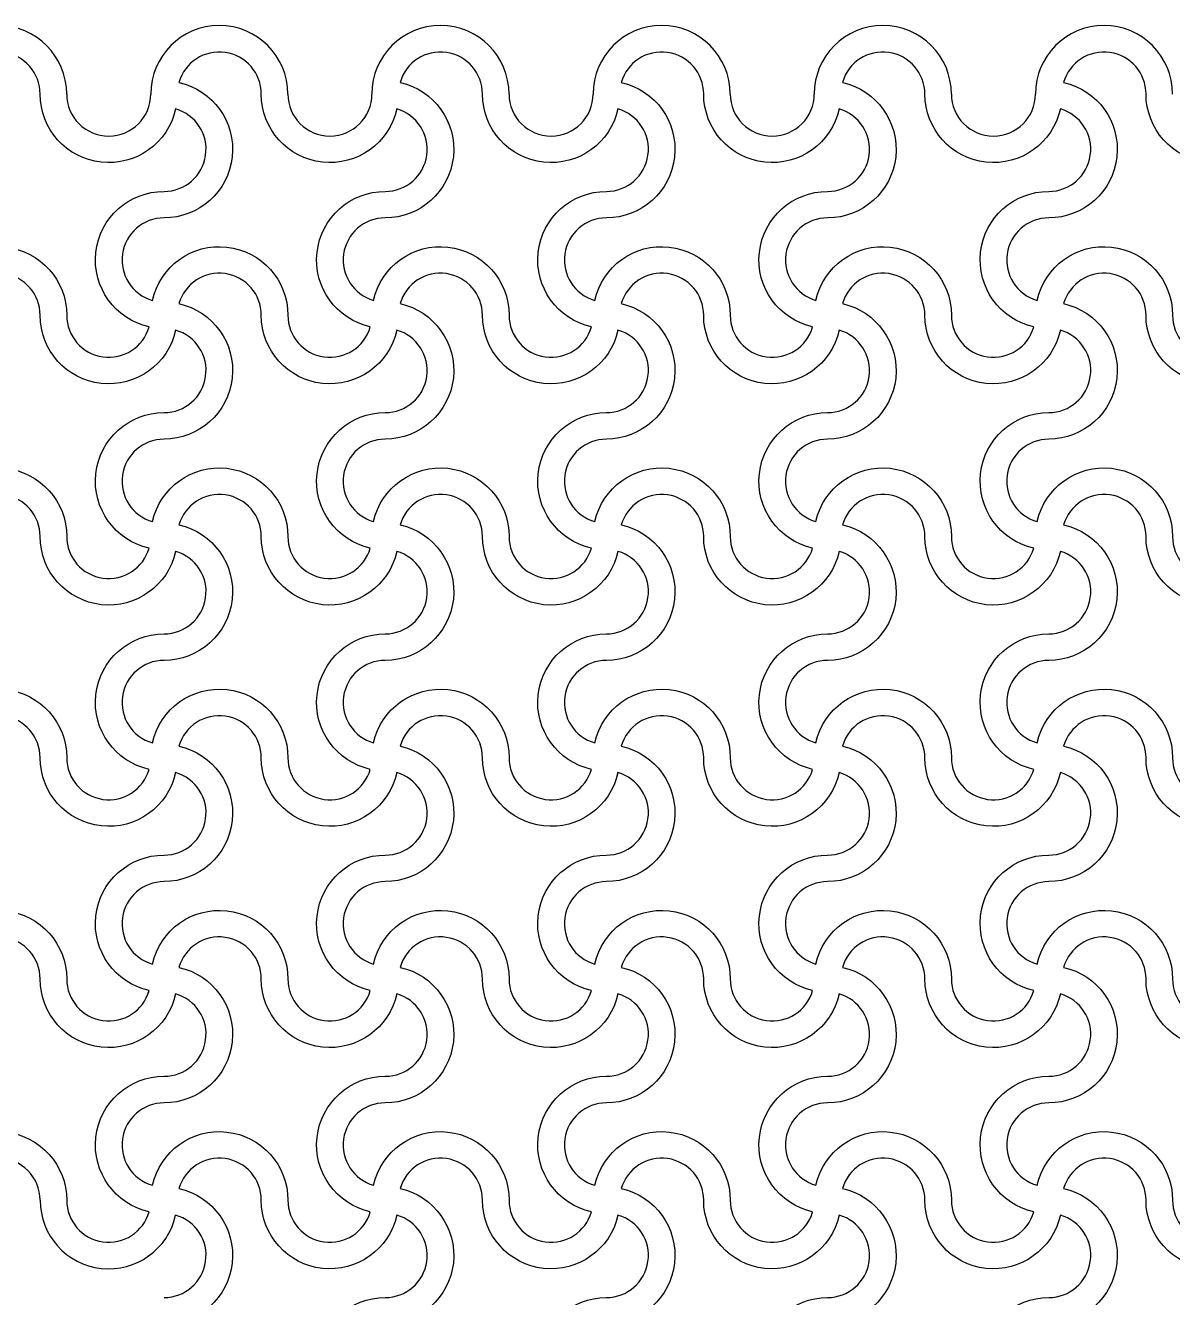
# Model space of a CAD drawing. Header units: millimetres. Extents: x 24 to 345, y 12 to 201.
# Drawn here: x 62.945 to 65.019, y 40.518 to 42.818 of the extents above; entities that cross this region are included whole.
import ezdxf

# ---------------------------------------------------------------- set-up
doc = ezdxf.new("R2010")
doc.units = ezdxf.units.MM
doc.header["$MEASUREMENT"] = 0
doc.layers.add('5th metal (rf+ground)', color=240, linetype='Continuous')

msp = doc.modelspace()

# ---------------------------------------------------------------- linework, layer by layer
at = {"layer": '5th metal (rf+ground)'}
for points in [[(63.21633, 42.66724, -0.8959788), (62.9713, 42.69421, 0.8687853), (62.82227, 42.71524, -0.8959788), (62.7953, 42.47021, 0.8687853), (62.77427, 42.32118, -0.8959788), (63.0193, 42.29421, 0.8687853), (63.16833, 42.27318, -0.8959788), (63.1953, 42.51821, 0.8687853)], [(63.21633, 42.66724, -0.8959788), (62.9713, 42.69421, 0.8687853), (62.82227, 42.71524, -0.8959788), (62.7953, 42.47021, 0.8687853), (62.77427, 42.32118, -0.8959788), (63.0193, 42.29421, 0.8687853), (63.16833, 42.27318, -0.8959788), (63.1953, 42.51821, 0.8687853)], [(63.21633, 42.66724, -0.8959788), (62.9713, 42.69421, 0.8687853), (62.82227, 42.71524, -0.8959788), (62.7953, 42.47021, 0.8687853), (62.77427, 42.32118, -0.8959788), (63.0193, 42.29421, 0.8687853), (63.16833, 42.27318, -0.8959788), (63.1953, 42.51821, 0.8687853)], [(63.21633, 42.66724, -0.8959788), (62.9713, 42.69421, 0.8687853), (62.82227, 42.71524, -0.8959788), (62.7953, 42.47021, 0.8687853), (62.77427, 42.32118, -0.8959788), (63.0193, 42.29421, 0.8687853), (63.16833, 42.27318, -0.8959788), (63.1953, 42.51821, 0.8687853)], [(63.61633, 42.66724, -0.8959788), (63.3713, 42.69421, 0.8687853), (63.22227, 42.71524, -0.8959788), (63.1953, 42.47021, 0.8687853), (63.17427, 42.32118, -0.8959788), (63.4193, 42.29421, 0.8687853), (63.56833, 42.27318, -0.8959788), (63.5953, 42.51821, 0.8687853)], [(63.61633, 42.66724, -0.8959788), (63.3713, 42.69421, 0.8687853), (63.22227, 42.71524, -0.8959788), (63.1953, 42.47021, 0.8687853), (63.17427, 42.32118, -0.8959788), (63.4193, 42.29421, 0.8687853), (63.56833, 42.27318, -0.8959788), (63.5953, 42.51821, 0.8687853)], [(63.61633, 42.66724, -0.8959788), (63.3713, 42.69421, 0.8687853), (63.22227, 42.71524, -0.8959788), (63.1953, 42.47021, 0.8687853), (63.17427, 42.32118, -0.8959788), (63.4193, 42.29421, 0.8687853), (63.56833, 42.27318, -0.8959788), (63.5953, 42.51821, 0.8687853)], [(63.61633, 42.66724, -0.8959788), (63.3713, 42.69421, 0.8687853), (63.22227, 42.71524, -0.8959788), (63.1953, 42.47021, 0.8687853), (63.17427, 42.32118, -0.8959788), (63.4193, 42.29421, 0.8687853), (63.56833, 42.27318, -0.8959788), (63.5953, 42.51821, 0.8687853)], [(64.01633, 42.66724, -0.8959788), (63.7713, 42.69421, 0.8687853), (63.62227, 42.71524, -0.8959788), (63.5953, 42.47021, 0.8687853), (63.57427, 42.32118, -0.8959788), (63.8193, 42.29421, 0.8687853), (63.96833, 42.27318, -0.8959788), (63.9953, 42.51821, 0.8687853)], [(64.01633, 42.66724, -0.8959788), (63.7713, 42.69421, 0.8687853), (63.62227, 42.71524, -0.8959788), (63.5953, 42.47021, 0.8687853), (63.57427, 42.32118, -0.8959788), (63.8193, 42.29421, 0.8687853), (63.96833, 42.27318, -0.8959788), (63.9953, 42.51821, 0.8687853)], [(64.01633, 42.66724, -0.8959788), (63.7713, 42.69421, 0.8687853), (63.62227, 42.71524, -0.8959788), (63.5953, 42.47021, 0.8687853), (63.57427, 42.32118, -0.8959788), (63.8193, 42.29421, 0.8687853), (63.96833, 42.27318, -0.8959788), (63.9953, 42.51821, 0.8687853)], [(64.01633, 42.66724, -0.8959788), (63.7713, 42.69421, 0.8687853), (63.62227, 42.71524, -0.8959788), (63.5953, 42.47021, 0.8687853), (63.57427, 42.32118, -0.8959788), (63.8193, 42.29421, 0.8687853), (63.96833, 42.27318, -0.8959788), (63.9953, 42.51821, 0.8687853)], [(64.41633, 42.66724, -0.8959788), (64.1713, 42.69421, 0.8687853), (64.02227, 42.71524, -0.8959788), (63.9953, 42.47021, 0.8687853), (63.97427, 42.32118, -0.8959788), (64.2193, 42.29421, 0.8687853), (64.36833, 42.27318, -0.8959788), (64.3953, 42.51821, 0.8687853)], [(64.41633, 42.66724, -0.8959788), (64.1713, 42.69421, 0.8687853), (64.02227, 42.71524, -0.8959788), (63.9953, 42.47021, 0.8687853), (63.97427, 42.32118, -0.8959788), (64.2193, 42.29421, 0.8687853), (64.36833, 42.27318, -0.8959788), (64.3953, 42.51821, 0.8687853)], [(64.41633, 42.66724, -0.8959788), (64.1713, 42.69421, 0.8687853), (64.02227, 42.71524, -0.8959788), (63.9953, 42.47021, 0.8687853), (63.97427, 42.32118, -0.8959788), (64.2193, 42.29421, 0.8687853), (64.36833, 42.27318, -0.8959788), (64.3953, 42.51821, 0.8687853)], [(64.41633, 42.66724, -0.8959788), (64.1713, 42.69421, 0.8687853), (64.02227, 42.71524, -0.8959788), (63.9953, 42.47021, 0.8687853), (63.97427, 42.32118, -0.8959788), (64.2193, 42.29421, 0.8687853), (64.36833, 42.27318, -0.8959788), (64.3953, 42.51821, 0.8687853)], [(64.81633, 42.66724, -0.8959788), (64.5713, 42.69421, 0.8687853), (64.42227, 42.71524, -0.8959788), (64.3953, 42.47021, 0.8687853), (64.37427, 42.32118, -0.8959788), (64.6193, 42.29421, 0.8687853), (64.76833, 42.27318, -0.8959788), (64.7953, 42.51821, 0.8687853)], [(64.81633, 42.66724, -0.8959788), (64.5713, 42.69421, 0.8687853), (64.42227, 42.71524, -0.8959788), (64.3953, 42.47021, 0.8687853), (64.37427, 42.32118, -0.8959788), (64.6193, 42.29421, 0.8687853), (64.76833, 42.27318, -0.8959788), (64.7953, 42.51821, 0.8687853)], [(64.81633, 42.66724, -0.8959788), (64.5713, 42.69421, 0.8687853), (64.42227, 42.71524, -0.8959788), (64.3953, 42.47021, 0.8687853), (64.37427, 42.32118, -0.8959788), (64.6193, 42.29421, 0.8687853), (64.76833, 42.27318, -0.8959788), (64.7953, 42.51821, 0.8687853)], [(64.81633, 42.66724, -0.8959788), (64.5713, 42.69421, 0.8687853), (64.42227, 42.71524, -0.8959788), (64.3953, 42.47021, 0.8687853), (64.37427, 42.32118, -0.8959788), (64.6193, 42.29421, 0.8687853), (64.76833, 42.27318, -0.8959788), (64.7953, 42.51821, 0.8687853)], [(65.21633, 42.66724, -0.8959788), (64.9713, 42.69421, 0.8687853), (64.82227, 42.71524, -0.8959788), (64.7953, 42.47021, 0.8687853), (64.77427, 42.32118, -0.8959788), (65.0193, 42.29421, 0.8687853), (65.16833, 42.27318, -0.8959788), (65.1953, 42.51821, 0.8687853)], [(65.21633, 42.66724, -0.8959788), (64.9713, 42.69421, 0.8687853), (64.82227, 42.71524, -0.8959788), (64.7953, 42.47021, 0.8687853), (64.77427, 42.32118, -0.8959788), (65.0193, 42.29421, 0.8687853), (65.16833, 42.27318, -0.8959788), (65.1953, 42.51821, 0.8687853)], [(65.21633, 42.66724, -0.8959788), (64.9713, 42.69421, 0.8687853), (64.82227, 42.71524, -0.8959788), (64.7953, 42.47021, 0.8687853), (64.77427, 42.32118, -0.8959788), (65.0193, 42.29421, 0.8687853), (65.16833, 42.27318, -0.8959788), (65.1953, 42.51821, 0.8687853)], [(65.21633, 42.66724, -0.8959788), (64.9713, 42.69421, 0.8687853), (64.82227, 42.71524, -0.8959788), (64.7953, 42.47021, 0.8687853), (64.77427, 42.32118, -0.8959788), (65.0193, 42.29421, 0.8687853), (65.16833, 42.27318, -0.8959788), (65.1953, 42.51821, 0.8687853)], [(63.21633, 42.26724, -0.8959788), (62.9713, 42.29421, 0.8687853), (62.82227, 42.31524, -0.8959788), (62.7953, 42.07021, 0.8687853), (62.77427, 41.92118, -0.8959788), (63.0193, 41.89421, 0.8687853), (63.16833, 41.87318, -0.8959788), (63.1953, 42.11821, 0.8687853)], [(63.21633, 42.26724, -0.8959788), (62.9713, 42.29421, 0.8687853), (62.82227, 42.31524, -0.8959788), (62.7953, 42.07021, 0.8687853), (62.77427, 41.92118, -0.8959788), (63.0193, 41.89421, 0.8687853), (63.16833, 41.87318, -0.8959788), (63.1953, 42.11821, 0.8687853)], [(63.21633, 42.26724, -0.8959788), (62.9713, 42.29421, 0.8687853), (62.82227, 42.31524, -0.8959788), (62.7953, 42.07021, 0.8687853), (62.77427, 41.92118, -0.8959788), (63.0193, 41.89421, 0.8687853), (63.16833, 41.87318, -0.8959788), (63.1953, 42.11821, 0.8687853)], [(63.21633, 42.26724, -0.8959788), (62.9713, 42.29421, 0.8687853), (62.82227, 42.31524, -0.8959788), (62.7953, 42.07021, 0.8687853), (62.77427, 41.92118, -0.8959788), (63.0193, 41.89421, 0.8687853), (63.16833, 41.87318, -0.8959788), (63.1953, 42.11821, 0.8687853)], [(63.61633, 42.26724, -0.8959788), (63.3713, 42.29421, 0.8687853), (63.22227, 42.31524, -0.8959788), (63.1953, 42.07021, 0.8687853), (63.17427, 41.92118, -0.8959788), (63.4193, 41.89421, 0.8687853), (63.56833, 41.87318, -0.8959788), (63.5953, 42.11821, 0.8687853)], [(63.61633, 42.26724, -0.8959788), (63.3713, 42.29421, 0.8687853), (63.22227, 42.31524, -0.8959788), (63.1953, 42.07021, 0.8687853), (63.17427, 41.92118, -0.8959788), (63.4193, 41.89421, 0.8687853), (63.56833, 41.87318, -0.8959788), (63.5953, 42.11821, 0.8687853)], [(63.61633, 42.26724, -0.8959788), (63.3713, 42.29421, 0.8687853), (63.22227, 42.31524, -0.8959788), (63.1953, 42.07021, 0.8687853), (63.17427, 41.92118, -0.8959788), (63.4193, 41.89421, 0.8687853), (63.56833, 41.87318, -0.8959788), (63.5953, 42.11821, 0.8687853)], [(63.61633, 42.26724, -0.8959788), (63.3713, 42.29421, 0.8687853), (63.22227, 42.31524, -0.8959788), (63.1953, 42.07021, 0.8687853), (63.17427, 41.92118, -0.8959788), (63.4193, 41.89421, 0.8687853), (63.56833, 41.87318, -0.8959788), (63.5953, 42.11821, 0.8687853)], [(64.01633, 42.26724, -0.8959788), (63.7713, 42.29421, 0.8687853), (63.62227, 42.31524, -0.8959788), (63.5953, 42.07021, 0.8687853), (63.57427, 41.92118, -0.8959788), (63.8193, 41.89421, 0.8687853), (63.96833, 41.87318, -0.8959788), (63.9953, 42.11821, 0.8687853)], [(64.01633, 42.26724, -0.8959788), (63.7713, 42.29421, 0.8687853), (63.62227, 42.31524, -0.8959788), (63.5953, 42.07021, 0.8687853), (63.57427, 41.92118, -0.8959788), (63.8193, 41.89421, 0.8687853), (63.96833, 41.87318, -0.8959788), (63.9953, 42.11821, 0.8687853)], [(64.01633, 42.26724, -0.8959788), (63.7713, 42.29421, 0.8687853), (63.62227, 42.31524, -0.8959788), (63.5953, 42.07021, 0.8687853), (63.57427, 41.92118, -0.8959788), (63.8193, 41.89421, 0.8687853), (63.96833, 41.87318, -0.8959788), (63.9953, 42.11821, 0.8687853)], [(64.01633, 42.26724, -0.8959788), (63.7713, 42.29421, 0.8687853), (63.62227, 42.31524, -0.8959788), (63.5953, 42.07021, 0.8687853), (63.57427, 41.92118, -0.8959788), (63.8193, 41.89421, 0.8687853), (63.96833, 41.87318, -0.8959788), (63.9953, 42.11821, 0.8687853)], [(64.41633, 42.26724, -0.8959788), (64.1713, 42.29421, 0.8687853), (64.02227, 42.31524, -0.8959788), (63.9953, 42.07021, 0.8687853), (63.97427, 41.92118, -0.8959788), (64.2193, 41.89421, 0.8687853), (64.36833, 41.87318, -0.8959788), (64.3953, 42.11821, 0.8687853)], [(64.41633, 42.26724, -0.8959788), (64.1713, 42.29421, 0.8687853), (64.02227, 42.31524, -0.8959788), (63.9953, 42.07021, 0.8687853), (63.97427, 41.92118, -0.8959788), (64.2193, 41.89421, 0.8687853), (64.36833, 41.87318, -0.8959788), (64.3953, 42.11821, 0.8687853)], [(64.41633, 42.26724, -0.8959788), (64.1713, 42.29421, 0.8687853), (64.02227, 42.31524, -0.8959788), (63.9953, 42.07021, 0.8687853), (63.97427, 41.92118, -0.8959788), (64.2193, 41.89421, 0.8687853), (64.36833, 41.87318, -0.8959788), (64.3953, 42.11821, 0.8687853)], [(64.41633, 42.26724, -0.8959788), (64.1713, 42.29421, 0.8687853), (64.02227, 42.31524, -0.8959788), (63.9953, 42.07021, 0.8687853), (63.97427, 41.92118, -0.8959788), (64.2193, 41.89421, 0.8687853), (64.36833, 41.87318, -0.8959788), (64.3953, 42.11821, 0.8687853)], [(64.81633, 42.26724, -0.8959788), (64.5713, 42.29421, 0.8687853), (64.42227, 42.31524, -0.8959788), (64.3953, 42.07021, 0.8687853), (64.37427, 41.92118, -0.8959788), (64.6193, 41.89421, 0.8687853), (64.76833, 41.87318, -0.8959788), (64.7953, 42.11821, 0.8687853)], [(64.81633, 42.26724, -0.8959788), (64.5713, 42.29421, 0.8687853), (64.42227, 42.31524, -0.8959788), (64.3953, 42.07021, 0.8687853), (64.37427, 41.92118, -0.8959788), (64.6193, 41.89421, 0.8687853), (64.76833, 41.87318, -0.8959788), (64.7953, 42.11821, 0.8687853)], [(64.81633, 42.26724, -0.8959788), (64.5713, 42.29421, 0.8687853), (64.42227, 42.31524, -0.8959788), (64.3953, 42.07021, 0.8687853), (64.37427, 41.92118, -0.8959788), (64.6193, 41.89421, 0.8687853), (64.76833, 41.87318, -0.8959788), (64.7953, 42.11821, 0.8687853)], [(64.81633, 42.26724, -0.8959788), (64.5713, 42.29421, 0.8687853), (64.42227, 42.31524, -0.8959788), (64.3953, 42.07021, 0.8687853), (64.37427, 41.92118, -0.8959788), (64.6193, 41.89421, 0.8687853), (64.76833, 41.87318, -0.8959788), (64.7953, 42.11821, 0.8687853)], [(65.21633, 42.26724, -0.8959788), (64.9713, 42.29421, 0.8687853), (64.82227, 42.31524, -0.8959788), (64.7953, 42.07021, 0.8687853), (64.77427, 41.92118, -0.8959788), (65.0193, 41.89421, 0.8687853), (65.16833, 41.87318, -0.8959788), (65.1953, 42.11821, 0.8687853)], [(65.21633, 42.26724, -0.8959788), (64.9713, 42.29421, 0.8687853), (64.82227, 42.31524, -0.8959788), (64.7953, 42.07021, 0.8687853), (64.77427, 41.92118, -0.8959788), (65.0193, 41.89421, 0.8687853), (65.16833, 41.87318, -0.8959788), (65.1953, 42.11821, 0.8687853)], [(65.21633, 42.26724, -0.8959788), (64.9713, 42.29421, 0.8687853), (64.82227, 42.31524, -0.8959788), (64.7953, 42.07021, 0.8687853), (64.77427, 41.92118, -0.8959788), (65.0193, 41.89421, 0.8687853), (65.16833, 41.87318, -0.8959788), (65.1953, 42.11821, 0.8687853)], [(65.21633, 42.26724, -0.8959788), (64.9713, 42.29421, 0.8687853), (64.82227, 42.31524, -0.8959788), (64.7953, 42.07021, 0.8687853), (64.77427, 41.92118, -0.8959788), (65.0193, 41.89421, 0.8687853), (65.16833, 41.87318, -0.8959788), (65.1953, 42.11821, 0.8687853)], [(63.21633, 41.86724, -0.8959788), (62.9713, 41.89421, 0.8687853), (62.82227, 41.91524, -0.8959788), (62.7953, 41.67021, 0.8687853), (62.77427, 41.52118, -0.8959788), (63.0193, 41.49421, 0.8687853), (63.16833, 41.47318, -0.8959788), (63.1953, 41.71821, 0.8687853)], [(63.21633, 41.86724, -0.8959788), (62.9713, 41.89421, 0.8687853), (62.82227, 41.91524, -0.8959788), (62.7953, 41.67021, 0.8687853), (62.77427, 41.52118, -0.8959788), (63.0193, 41.49421, 0.8687853), (63.16833, 41.47318, -0.8959788), (63.1953, 41.71821, 0.8687853)], [(63.21633, 41.86724, -0.8959788), (62.9713, 41.89421, 0.8687853), (62.82227, 41.91524, -0.8959788), (62.7953, 41.67021, 0.8687853), (62.77427, 41.52118, -0.8959788), (63.0193, 41.49421, 0.8687853), (63.16833, 41.47318, -0.8959788), (63.1953, 41.71821, 0.8687853)], [(63.21633, 41.86724, -0.8959788), (62.9713, 41.89421, 0.8687853), (62.82227, 41.91524, -0.8959788), (62.7953, 41.67021, 0.8687853), (62.77427, 41.52118, -0.8959788), (63.0193, 41.49421, 0.8687853), (63.16833, 41.47318, -0.8959788), (63.1953, 41.71821, 0.8687853)], [(63.61633, 41.86724, -0.8959788), (63.3713, 41.89421, 0.8687853), (63.22227, 41.91524, -0.8959788), (63.1953, 41.67021, 0.8687853), (63.17427, 41.52118, -0.8959788), (63.4193, 41.49421, 0.8687853), (63.56833, 41.47318, -0.8959788), (63.5953, 41.71821, 0.8687853)], [(63.61633, 41.86724, -0.8959788), (63.3713, 41.89421, 0.8687853), (63.22227, 41.91524, -0.8959788), (63.1953, 41.67021, 0.8687853), (63.17427, 41.52118, -0.8959788), (63.4193, 41.49421, 0.8687853), (63.56833, 41.47318, -0.8959788), (63.5953, 41.71821, 0.8687853)], [(63.61633, 41.86724, -0.8959788), (63.3713, 41.89421, 0.8687853), (63.22227, 41.91524, -0.8959788), (63.1953, 41.67021, 0.8687853), (63.17427, 41.52118, -0.8959788), (63.4193, 41.49421, 0.8687853), (63.56833, 41.47318, -0.8959788), (63.5953, 41.71821, 0.8687853)], [(63.61633, 41.86724, -0.8959788), (63.3713, 41.89421, 0.8687853), (63.22227, 41.91524, -0.8959788), (63.1953, 41.67021, 0.8687853), (63.17427, 41.52118, -0.8959788), (63.4193, 41.49421, 0.8687853), (63.56833, 41.47318, -0.8959788), (63.5953, 41.71821, 0.8687853)], [(64.01633, 41.86724, -0.8959788), (63.7713, 41.89421, 0.8687853), (63.62227, 41.91524, -0.8959788), (63.5953, 41.67021, 0.8687853), (63.57427, 41.52118, -0.8959788), (63.8193, 41.49421, 0.8687853), (63.96833, 41.47318, -0.8959788), (63.9953, 41.71821, 0.8687853)], [(64.01633, 41.86724, -0.8959788), (63.7713, 41.89421, 0.8687853), (63.62227, 41.91524, -0.8959788), (63.5953, 41.67021, 0.8687853), (63.57427, 41.52118, -0.8959788), (63.8193, 41.49421, 0.8687853), (63.96833, 41.47318, -0.8959788), (63.9953, 41.71821, 0.8687853)], [(64.01633, 41.86724, -0.8959788), (63.7713, 41.89421, 0.8687853), (63.62227, 41.91524, -0.8959788), (63.5953, 41.67021, 0.8687853), (63.57427, 41.52118, -0.8959788), (63.8193, 41.49421, 0.8687853), (63.96833, 41.47318, -0.8959788), (63.9953, 41.71821, 0.8687853)], [(64.01633, 41.86724, -0.8959788), (63.7713, 41.89421, 0.8687853), (63.62227, 41.91524, -0.8959788), (63.5953, 41.67021, 0.8687853), (63.57427, 41.52118, -0.8959788), (63.8193, 41.49421, 0.8687853), (63.96833, 41.47318, -0.8959788), (63.9953, 41.71821, 0.8687853)], [(64.41633, 41.86724, -0.8959788), (64.1713, 41.89421, 0.8687853), (64.02227, 41.91524, -0.8959788), (63.9953, 41.67021, 0.8687853), (63.97427, 41.52118, -0.8959788), (64.2193, 41.49421, 0.8687853), (64.36833, 41.47318, -0.8959788), (64.3953, 41.71821, 0.8687853)], [(64.41633, 41.86724, -0.8959788), (64.1713, 41.89421, 0.8687853), (64.02227, 41.91524, -0.8959788), (63.9953, 41.67021, 0.8687853), (63.97427, 41.52118, -0.8959788), (64.2193, 41.49421, 0.8687853), (64.36833, 41.47318, -0.8959788), (64.3953, 41.71821, 0.8687853)], [(64.41633, 41.86724, -0.8959788), (64.1713, 41.89421, 0.8687853), (64.02227, 41.91524, -0.8959788), (63.9953, 41.67021, 0.8687853), (63.97427, 41.52118, -0.8959788), (64.2193, 41.49421, 0.8687853), (64.36833, 41.47318, -0.8959788), (64.3953, 41.71821, 0.8687853)], [(64.41633, 41.86724, -0.8959788), (64.1713, 41.89421, 0.8687853), (64.02227, 41.91524, -0.8959788), (63.9953, 41.67021, 0.8687853), (63.97427, 41.52118, -0.8959788), (64.2193, 41.49421, 0.8687853), (64.36833, 41.47318, -0.8959788), (64.3953, 41.71821, 0.8687853)], [(64.81633, 41.86724, -0.8959788), (64.5713, 41.89421, 0.8687853), (64.42227, 41.91524, -0.8959788), (64.3953, 41.67021, 0.8687853), (64.37427, 41.52118, -0.8959788), (64.6193, 41.49421, 0.8687853), (64.76833, 41.47318, -0.8959788), (64.7953, 41.71821, 0.8687853)], [(64.81633, 41.86724, -0.8959788), (64.5713, 41.89421, 0.8687853), (64.42227, 41.91524, -0.8959788), (64.3953, 41.67021, 0.8687853), (64.37427, 41.52118, -0.8959788), (64.6193, 41.49421, 0.8687853), (64.76833, 41.47318, -0.8959788), (64.7953, 41.71821, 0.8687853)], [(64.81633, 41.86724, -0.8959788), (64.5713, 41.89421, 0.8687853), (64.42227, 41.91524, -0.8959788), (64.3953, 41.67021, 0.8687853), (64.37427, 41.52118, -0.8959788), (64.6193, 41.49421, 0.8687853), (64.76833, 41.47318, -0.8959788), (64.7953, 41.71821, 0.8687853)], [(64.81633, 41.86724, -0.8959788), (64.5713, 41.89421, 0.8687853), (64.42227, 41.91524, -0.8959788), (64.3953, 41.67021, 0.8687853), (64.37427, 41.52118, -0.8959788), (64.6193, 41.49421, 0.8687853), (64.76833, 41.47318, -0.8959788), (64.7953, 41.71821, 0.8687853)], [(65.21633, 41.86724, -0.8959788), (64.9713, 41.89421, 0.8687853), (64.82227, 41.91524, -0.8959788), (64.7953, 41.67021, 0.8687853), (64.77427, 41.52118, -0.8959788), (65.0193, 41.49421, 0.8687853), (65.16833, 41.47318, -0.8959788), (65.1953, 41.71821, 0.8687853)], [(65.21633, 41.86724, -0.8959788), (64.9713, 41.89421, 0.8687853), (64.82227, 41.91524, -0.8959788), (64.7953, 41.67021, 0.8687853), (64.77427, 41.52118, -0.8959788), (65.0193, 41.49421, 0.8687853), (65.16833, 41.47318, -0.8959788), (65.1953, 41.71821, 0.8687853)], [(65.21633, 41.86724, -0.8959788), (64.9713, 41.89421, 0.8687853), (64.82227, 41.91524, -0.8959788), (64.7953, 41.67021, 0.8687853), (64.77427, 41.52118, -0.8959788), (65.0193, 41.49421, 0.8687853), (65.16833, 41.47318, -0.8959788), (65.1953, 41.71821, 0.8687853)], [(65.21633, 41.86724, -0.8959788), (64.9713, 41.89421, 0.8687853), (64.82227, 41.91524, -0.8959788), (64.7953, 41.67021, 0.8687853), (64.77427, 41.52118, -0.8959788), (65.0193, 41.49421, 0.8687853), (65.16833, 41.47318, -0.8959788), (65.1953, 41.71821, 0.8687853)], [(63.21633, 41.46724, -0.8959788), (62.9713, 41.49421, 0.8687853), (62.82227, 41.51524, -0.8959788), (62.7953, 41.27021, 0.8687853), (62.77427, 41.12118, -0.8959788), (63.0193, 41.09421, 0.8687853), (63.16833, 41.07318, -0.8959788), (63.1953, 41.31821, 0.8687853)], [(63.21633, 41.46724, -0.8959788), (62.9713, 41.49421, 0.8687853), (62.82227, 41.51524, -0.8959788), (62.7953, 41.27021, 0.8687853), (62.77427, 41.12118, -0.8959788), (63.0193, 41.09421, 0.8687853), (63.16833, 41.07318, -0.8959788), (63.1953, 41.31821, 0.8687853)], [(63.21633, 41.46724, -0.8959788), (62.9713, 41.49421, 0.8687853), (62.82227, 41.51524, -0.8959788), (62.7953, 41.27021, 0.8687853), (62.77427, 41.12118, -0.8959788), (63.0193, 41.09421, 0.8687853), (63.16833, 41.07318, -0.8959788), (63.1953, 41.31821, 0.8687853)], [(63.21633, 41.46724, -0.8959788), (62.9713, 41.49421, 0.8687853), (62.82227, 41.51524, -0.8959788), (62.7953, 41.27021, 0.8687853), (62.77427, 41.12118, -0.8959788), (63.0193, 41.09421, 0.8687853), (63.16833, 41.07318, -0.8959788), (63.1953, 41.31821, 0.8687853)], [(63.61633, 41.46724, -0.8959788), (63.3713, 41.49421, 0.8687853), (63.22227, 41.51524, -0.8959788), (63.1953, 41.27021, 0.8687853), (63.17427, 41.12118, -0.8959788), (63.4193, 41.09421, 0.8687853), (63.56833, 41.07318, -0.8959788), (63.5953, 41.31821, 0.8687853)], [(63.61633, 41.46724, -0.8959788), (63.3713, 41.49421, 0.8687853), (63.22227, 41.51524, -0.8959788), (63.1953, 41.27021, 0.8687853), (63.17427, 41.12118, -0.8959788), (63.4193, 41.09421, 0.8687853), (63.56833, 41.07318, -0.8959788), (63.5953, 41.31821, 0.8687853)], [(63.61633, 41.46724, -0.8959788), (63.3713, 41.49421, 0.8687853), (63.22227, 41.51524, -0.8959788), (63.1953, 41.27021, 0.8687853), (63.17427, 41.12118, -0.8959788), (63.4193, 41.09421, 0.8687853), (63.56833, 41.07318, -0.8959788), (63.5953, 41.31821, 0.8687853)], [(63.61633, 41.46724, -0.8959788), (63.3713, 41.49421, 0.8687853), (63.22227, 41.51524, -0.8959788), (63.1953, 41.27021, 0.8687853), (63.17427, 41.12118, -0.8959788), (63.4193, 41.09421, 0.8687853), (63.56833, 41.07318, -0.8959788), (63.5953, 41.31821, 0.8687853)], [(64.01633, 41.46724, -0.8959788), (63.7713, 41.49421, 0.8687853), (63.62227, 41.51524, -0.8959788), (63.5953, 41.27021, 0.8687853), (63.57427, 41.12118, -0.8959788), (63.8193, 41.09421, 0.8687853), (63.96833, 41.07318, -0.8959788), (63.9953, 41.31821, 0.8687853)], [(64.01633, 41.46724, -0.8959788), (63.7713, 41.49421, 0.8687853), (63.62227, 41.51524, -0.8959788), (63.5953, 41.27021, 0.8687853), (63.57427, 41.12118, -0.8959788), (63.8193, 41.09421, 0.8687853), (63.96833, 41.07318, -0.8959788), (63.9953, 41.31821, 0.8687853)], [(64.01633, 41.46724, -0.8959788), (63.7713, 41.49421, 0.8687853), (63.62227, 41.51524, -0.8959788), (63.5953, 41.27021, 0.8687853), (63.57427, 41.12118, -0.8959788), (63.8193, 41.09421, 0.8687853), (63.96833, 41.07318, -0.8959788), (63.9953, 41.31821, 0.8687853)], [(64.01633, 41.46724, -0.8959788), (63.7713, 41.49421, 0.8687853), (63.62227, 41.51524, -0.8959788), (63.5953, 41.27021, 0.8687853), (63.57427, 41.12118, -0.8959788), (63.8193, 41.09421, 0.8687853), (63.96833, 41.07318, -0.8959788), (63.9953, 41.31821, 0.8687853)], [(64.41633, 41.46724, -0.8959788), (64.1713, 41.49421, 0.8687853), (64.02227, 41.51524, -0.8959788), (63.9953, 41.27021, 0.8687853), (63.97427, 41.12118, -0.8959788), (64.2193, 41.09421, 0.8687853), (64.36833, 41.07318, -0.8959788), (64.3953, 41.31821, 0.8687853)], [(64.41633, 41.46724, -0.8959788), (64.1713, 41.49421, 0.8687853), (64.02227, 41.51524, -0.8959788), (63.9953, 41.27021, 0.8687853), (63.97427, 41.12118, -0.8959788), (64.2193, 41.09421, 0.8687853), (64.36833, 41.07318, -0.8959788), (64.3953, 41.31821, 0.8687853)], [(64.41633, 41.46724, -0.8959788), (64.1713, 41.49421, 0.8687853), (64.02227, 41.51524, -0.8959788), (63.9953, 41.27021, 0.8687853), (63.97427, 41.12118, -0.8959788), (64.2193, 41.09421, 0.8687853), (64.36833, 41.07318, -0.8959788), (64.3953, 41.31821, 0.8687853)], [(64.41633, 41.46724, -0.8959788), (64.1713, 41.49421, 0.8687853), (64.02227, 41.51524, -0.8959788), (63.9953, 41.27021, 0.8687853), (63.97427, 41.12118, -0.8959788), (64.2193, 41.09421, 0.8687853), (64.36833, 41.07318, -0.8959788), (64.3953, 41.31821, 0.8687853)], [(64.81633, 41.46724, -0.8959788), (64.5713, 41.49421, 0.8687853), (64.42227, 41.51524, -0.8959788), (64.3953, 41.27021, 0.8687853), (64.37427, 41.12118, -0.8959788), (64.6193, 41.09421, 0.8687853), (64.76833, 41.07318, -0.8959788), (64.7953, 41.31821, 0.8687853)], [(64.81633, 41.46724, -0.8959788), (64.5713, 41.49421, 0.8687853), (64.42227, 41.51524, -0.8959788), (64.3953, 41.27021, 0.8687853), (64.37427, 41.12118, -0.8959788), (64.6193, 41.09421, 0.8687853), (64.76833, 41.07318, -0.8959788), (64.7953, 41.31821, 0.8687853)], [(64.81633, 41.46724, -0.8959788), (64.5713, 41.49421, 0.8687853), (64.42227, 41.51524, -0.8959788), (64.3953, 41.27021, 0.8687853), (64.37427, 41.12118, -0.8959788), (64.6193, 41.09421, 0.8687853), (64.76833, 41.07318, -0.8959788), (64.7953, 41.31821, 0.8687853)], [(64.81633, 41.46724, -0.8959788), (64.5713, 41.49421, 0.8687853), (64.42227, 41.51524, -0.8959788), (64.3953, 41.27021, 0.8687853), (64.37427, 41.12118, -0.8959788), (64.6193, 41.09421, 0.8687853), (64.76833, 41.07318, -0.8959788), (64.7953, 41.31821, 0.8687853)], [(65.21633, 41.46724, -0.8959788), (64.9713, 41.49421, 0.8687853), (64.82227, 41.51524, -0.8959788), (64.7953, 41.27021, 0.8687853), (64.77427, 41.12118, -0.8959788), (65.0193, 41.09421, 0.8687853), (65.16833, 41.07318, -0.8959788), (65.1953, 41.31821, 0.8687853)], [(65.21633, 41.46724, -0.8959788), (64.9713, 41.49421, 0.8687853), (64.82227, 41.51524, -0.8959788), (64.7953, 41.27021, 0.8687853), (64.77427, 41.12118, -0.8959788), (65.0193, 41.09421, 0.8687853), (65.16833, 41.07318, -0.8959788), (65.1953, 41.31821, 0.8687853)], [(65.21633, 41.46724, -0.8959788), (64.9713, 41.49421, 0.8687853), (64.82227, 41.51524, -0.8959788), (64.7953, 41.27021, 0.8687853), (64.77427, 41.12118, -0.8959788), (65.0193, 41.09421, 0.8687853), (65.16833, 41.07318, -0.8959788), (65.1953, 41.31821, 0.8687853)], [(65.21633, 41.46724, -0.8959788), (64.9713, 41.49421, 0.8687853), (64.82227, 41.51524, -0.8959788), (64.7953, 41.27021, 0.8687853), (64.77427, 41.12118, -0.8959788), (65.0193, 41.09421, 0.8687853), (65.16833, 41.07318, -0.8959788), (65.1953, 41.31821, 0.8687853)], [(63.21633, 41.06724, -0.8959788), (62.9713, 41.09421, 0.8687853), (62.82227, 41.11524, -0.8959788), (62.7953, 40.87021, 0.8687853), (62.77427, 40.72118, -0.8959788), (63.0193, 40.69421, 0.8687853), (63.16833, 40.67318, -0.8959788), (63.1953, 40.91821, 0.8687853)], [(63.21633, 41.06724, -0.8959788), (62.9713, 41.09421, 0.8687853), (62.82227, 41.11524, -0.8959788), (62.7953, 40.87021, 0.8687853), (62.77427, 40.72118, -0.8959788), (63.0193, 40.69421, 0.8687853), (63.16833, 40.67318, -0.8959788), (63.1953, 40.91821, 0.8687853)], [(63.21633, 41.06724, -0.8959788), (62.9713, 41.09421, 0.8687853), (62.82227, 41.11524, -0.8959788), (62.7953, 40.87021, 0.8687853), (62.77427, 40.72118, -0.8959788), (63.0193, 40.69421, 0.8687853), (63.16833, 40.67318, -0.8959788), (63.1953, 40.91821, 0.8687853)], [(63.21633, 41.06724, -0.8959788), (62.9713, 41.09421, 0.8687853), (62.82227, 41.11524, -0.8959788), (62.7953, 40.87021, 0.8687853), (62.77427, 40.72118, -0.8959788), (63.0193, 40.69421, 0.8687853), (63.16833, 40.67318, -0.8959788), (63.1953, 40.91821, 0.8687853)], [(63.61633, 41.06724, -0.8959788), (63.3713, 41.09421, 0.8687853), (63.22227, 41.11524, -0.8959788), (63.1953, 40.87021, 0.8687853), (63.17427, 40.72118, -0.8959788), (63.4193, 40.69421, 0.8687853), (63.56833, 40.67318, -0.8959788), (63.5953, 40.91821, 0.8687853)], [(63.61633, 41.06724, -0.8959788), (63.3713, 41.09421, 0.8687853), (63.22227, 41.11524, -0.8959788), (63.1953, 40.87021, 0.8687853), (63.17427, 40.72118, -0.8959788), (63.4193, 40.69421, 0.8687853), (63.56833, 40.67318, -0.8959788), (63.5953, 40.91821, 0.8687853)], [(63.61633, 41.06724, -0.8959788), (63.3713, 41.09421, 0.8687853), (63.22227, 41.11524, -0.8959788), (63.1953, 40.87021, 0.8687853), (63.17427, 40.72118, -0.8959788), (63.4193, 40.69421, 0.8687853), (63.56833, 40.67318, -0.8959788), (63.5953, 40.91821, 0.8687853)], [(63.61633, 41.06724, -0.8959788), (63.3713, 41.09421, 0.8687853), (63.22227, 41.11524, -0.8959788), (63.1953, 40.87021, 0.8687853), (63.17427, 40.72118, -0.8959788), (63.4193, 40.69421, 0.8687853), (63.56833, 40.67318, -0.8959788), (63.5953, 40.91821, 0.8687853)], [(64.01633, 41.06724, -0.8959788), (63.7713, 41.09421, 0.8687853), (63.62227, 41.11524, -0.8959788), (63.5953, 40.87021, 0.8687853), (63.57427, 40.72118, -0.8959788), (63.8193, 40.69421, 0.8687853), (63.96833, 40.67318, -0.8959788), (63.9953, 40.91821, 0.8687853)], [(64.01633, 41.06724, -0.8959788), (63.7713, 41.09421, 0.8687853), (63.62227, 41.11524, -0.8959788), (63.5953, 40.87021, 0.8687853), (63.57427, 40.72118, -0.8959788), (63.8193, 40.69421, 0.8687853), (63.96833, 40.67318, -0.8959788), (63.9953, 40.91821, 0.8687853)], [(64.01633, 41.06724, -0.8959788), (63.7713, 41.09421, 0.8687853), (63.62227, 41.11524, -0.8959788), (63.5953, 40.87021, 0.8687853), (63.57427, 40.72118, -0.8959788), (63.8193, 40.69421, 0.8687853), (63.96833, 40.67318, -0.8959788), (63.9953, 40.91821, 0.8687853)], [(64.01633, 41.06724, -0.8959788), (63.7713, 41.09421, 0.8687853), (63.62227, 41.11524, -0.8959788), (63.5953, 40.87021, 0.8687853), (63.57427, 40.72118, -0.8959788), (63.8193, 40.69421, 0.8687853), (63.96833, 40.67318, -0.8959788), (63.9953, 40.91821, 0.8687853)], [(64.41633, 41.06724, -0.8959788), (64.1713, 41.09421, 0.8687853), (64.02227, 41.11524, -0.8959788), (63.9953, 40.87021, 0.8687853), (63.97427, 40.72118, -0.8959788), (64.2193, 40.69421, 0.8687853), (64.36833, 40.67318, -0.8959788), (64.3953, 40.91821, 0.8687853)], [(64.41633, 41.06724, -0.8959788), (64.1713, 41.09421, 0.8687853), (64.02227, 41.11524, -0.8959788), (63.9953, 40.87021, 0.8687853), (63.97427, 40.72118, -0.8959788), (64.2193, 40.69421, 0.8687853), (64.36833, 40.67318, -0.8959788), (64.3953, 40.91821, 0.8687853)], [(64.41633, 41.06724, -0.8959788), (64.1713, 41.09421, 0.8687853), (64.02227, 41.11524, -0.8959788), (63.9953, 40.87021, 0.8687853), (63.97427, 40.72118, -0.8959788), (64.2193, 40.69421, 0.8687853), (64.36833, 40.67318, -0.8959788), (64.3953, 40.91821, 0.8687853)], [(64.41633, 41.06724, -0.8959788), (64.1713, 41.09421, 0.8687853), (64.02227, 41.11524, -0.8959788), (63.9953, 40.87021, 0.8687853), (63.97427, 40.72118, -0.8959788), (64.2193, 40.69421, 0.8687853), (64.36833, 40.67318, -0.8959788), (64.3953, 40.91821, 0.8687853)], [(64.81633, 41.06724, -0.8959788), (64.5713, 41.09421, 0.8687853), (64.42227, 41.11524, -0.8959788), (64.3953, 40.87021, 0.8687853), (64.37427, 40.72118, -0.8959788), (64.6193, 40.69421, 0.8687853), (64.76833, 40.67318, -0.8959788), (64.7953, 40.91821, 0.8687853)], [(64.81633, 41.06724, -0.8959788), (64.5713, 41.09421, 0.8687853), (64.42227, 41.11524, -0.8959788), (64.3953, 40.87021, 0.8687853), (64.37427, 40.72118, -0.8959788), (64.6193, 40.69421, 0.8687853), (64.76833, 40.67318, -0.8959788), (64.7953, 40.91821, 0.8687853)], [(64.81633, 41.06724, -0.8959788), (64.5713, 41.09421, 0.8687853), (64.42227, 41.11524, -0.8959788), (64.3953, 40.87021, 0.8687853), (64.37427, 40.72118, -0.8959788), (64.6193, 40.69421, 0.8687853), (64.76833, 40.67318, -0.8959788), (64.7953, 40.91821, 0.8687853)], [(64.81633, 41.06724, -0.8959788), (64.5713, 41.09421, 0.8687853), (64.42227, 41.11524, -0.8959788), (64.3953, 40.87021, 0.8687853), (64.37427, 40.72118, -0.8959788), (64.6193, 40.69421, 0.8687853), (64.76833, 40.67318, -0.8959788), (64.7953, 40.91821, 0.8687853)], [(65.21633, 41.06724, -0.8959788), (64.9713, 41.09421, 0.8687853), (64.82227, 41.11524, -0.8959788), (64.7953, 40.87021, 0.8687853), (64.77427, 40.72118, -0.8959788), (65.0193, 40.69421, 0.8687853), (65.16833, 40.67318, -0.8959788), (65.1953, 40.91821, 0.8687853)], [(65.21633, 41.06724, -0.8959788), (64.9713, 41.09421, 0.8687853), (64.82227, 41.11524, -0.8959788), (64.7953, 40.87021, 0.8687853), (64.77427, 40.72118, -0.8959788), (65.0193, 40.69421, 0.8687853), (65.16833, 40.67318, -0.8959788), (65.1953, 40.91821, 0.8687853)], [(65.21633, 41.06724, -0.8959788), (64.9713, 41.09421, 0.8687853), (64.82227, 41.11524, -0.8959788), (64.7953, 40.87021, 0.8687853), (64.77427, 40.72118, -0.8959788), (65.0193, 40.69421, 0.8687853), (65.16833, 40.67318, -0.8959788), (65.1953, 40.91821, 0.8687853)], [(65.21633, 41.06724, -0.8959788), (64.9713, 41.09421, 0.8687853), (64.82227, 41.11524, -0.8959788), (64.7953, 40.87021, 0.8687853), (64.77427, 40.72118, -0.8959788), (65.0193, 40.69421, 0.8687853), (65.16833, 40.67318, -0.8959788), (65.1953, 40.91821, 0.8687853)], [(63.61633, 40.66724, -0.8959788), (63.3713, 40.69421, 0.8687853), (63.22227, 40.71524, -0.8959788), (63.1953, 40.47021, 0.8687853), (63.17427, 40.32118, -0.8959788), (63.4193, 40.29421, 0.8687853), (63.56833, 40.27318, -0.8959788), (63.5953, 40.51821, 0.8687853)], [(63.61633, 40.66724, -0.8959788), (63.3713, 40.69421, 0.8687853), (63.22227, 40.71524, -0.8959788), (63.1953, 40.47021, 0.8687853), (63.17427, 40.32118, -0.8959788), (63.4193, 40.29421, 0.8687853), (63.56833, 40.27318, -0.8959788), (63.5953, 40.51821, 0.8687853)], [(63.61633, 40.66724, -0.8959788), (63.3713, 40.69421, 0.8687853), (63.22227, 40.71524, -0.8959788), (63.1953, 40.47021, 0.8687853), (63.17427, 40.32118, -0.8959788), (63.4193, 40.29421, 0.8687853), (63.56833, 40.27318, -0.8959788), (63.5953, 40.51821, 0.8687853)], [(63.61633, 40.66724, -0.8959788), (63.3713, 40.69421, 0.8687853), (63.22227, 40.71524, -0.8959788), (63.1953, 40.47021, 0.8687853), (63.17427, 40.32118, -0.8959788), (63.4193, 40.29421, 0.8687853), (63.56833, 40.27318, -0.8959788), (63.5953, 40.51821, 0.8687853)], [(64.01633, 40.66724, -0.8959788), (63.7713, 40.69421, 0.8687853), (63.62227, 40.71524, -0.8959788), (63.5953, 40.47021, 0.8687853), (63.57427, 40.32118, -0.8959788), (63.8193, 40.29421, 0.8687853), (63.96833, 40.27318, -0.8959788), (63.9953, 40.51821, 0.8687853)], [(64.01633, 40.66724, -0.8959788), (63.7713, 40.69421, 0.8687853), (63.62227, 40.71524, -0.8959788), (63.5953, 40.47021, 0.8687853), (63.57427, 40.32118, -0.8959788), (63.8193, 40.29421, 0.8687853), (63.96833, 40.27318, -0.8959788), (63.9953, 40.51821, 0.8687853)], [(64.01633, 40.66724, -0.8959788), (63.7713, 40.69421, 0.8687853), (63.62227, 40.71524, -0.8959788), (63.5953, 40.47021, 0.8687853), (63.57427, 40.32118, -0.8959788), (63.8193, 40.29421, 0.8687853), (63.96833, 40.27318, -0.8959788), (63.9953, 40.51821, 0.8687853)], [(64.01633, 40.66724, -0.8959788), (63.7713, 40.69421, 0.8687853), (63.62227, 40.71524, -0.8959788), (63.5953, 40.47021, 0.8687853), (63.57427, 40.32118, -0.8959788), (63.8193, 40.29421, 0.8687853), (63.96833, 40.27318, -0.8959788), (63.9953, 40.51821, 0.8687853)], [(64.41633, 40.66724, -0.8959788), (64.1713, 40.69421, 0.8687853), (64.02227, 40.71524, -0.8959788), (63.9953, 40.47021, 0.8687853), (63.97427, 40.32118, -0.8959788), (64.2193, 40.29421, 0.8687853), (64.36833, 40.27318, -0.8959788), (64.3953, 40.51821, 0.8687853)], [(64.41633, 40.66724, -0.8959788), (64.1713, 40.69421, 0.8687853), (64.02227, 40.71524, -0.8959788), (63.9953, 40.47021, 0.8687853), (63.97427, 40.32118, -0.8959788), (64.2193, 40.29421, 0.8687853), (64.36833, 40.27318, -0.8959788), (64.3953, 40.51821, 0.8687853)], [(64.41633, 40.66724, -0.8959788), (64.1713, 40.69421, 0.8687853), (64.02227, 40.71524, -0.8959788), (63.9953, 40.47021, 0.8687853), (63.97427, 40.32118, -0.8959788), (64.2193, 40.29421, 0.8687853), (64.36833, 40.27318, -0.8959788), (64.3953, 40.51821, 0.8687853)], [(64.41633, 40.66724, -0.8959788), (64.1713, 40.69421, 0.8687853), (64.02227, 40.71524, -0.8959788), (63.9953, 40.47021, 0.8687853), (63.97427, 40.32118, -0.8959788), (64.2193, 40.29421, 0.8687853), (64.36833, 40.27318, -0.8959788), (64.3953, 40.51821, 0.8687853)], [(64.81633, 40.66724, -0.8959788), (64.5713, 40.69421, 0.8687853), (64.42227, 40.71524, -0.8959788), (64.3953, 40.47021, 0.8687853), (64.37427, 40.32118, -0.8959788), (64.6193, 40.29421, 0.8687853), (64.76833, 40.27318, -0.8959788), (64.7953, 40.51821, 0.8687853)], [(64.81633, 40.66724, -0.8959788), (64.5713, 40.69421, 0.8687853), (64.42227, 40.71524, -0.8959788), (64.3953, 40.47021, 0.8687853), (64.37427, 40.32118, -0.8959788), (64.6193, 40.29421, 0.8687853), (64.76833, 40.27318, -0.8959788), (64.7953, 40.51821, 0.8687853)], [(64.81633, 40.66724, -0.8959788), (64.5713, 40.69421, 0.8687853), (64.42227, 40.71524, -0.8959788), (64.3953, 40.47021, 0.8687853), (64.37427, 40.32118, -0.8959788), (64.6193, 40.29421, 0.8687853), (64.76833, 40.27318, -0.8959788), (64.7953, 40.51821, 0.8687853)], [(64.81633, 40.66724, -0.8959788), (64.5713, 40.69421, 0.8687853), (64.42227, 40.71524, -0.8959788), (64.3953, 40.47021, 0.8687853), (64.37427, 40.32118, -0.8959788), (64.6193, 40.29421, 0.8687853), (64.76833, 40.27318, -0.8959788), (64.7953, 40.51821, 0.8687853)], [(65.21633, 40.66724, -0.8959788), (64.9713, 40.69421, 0.8687853), (64.82227, 40.71524, -0.8959788), (64.7953, 40.47021, 0.8687853), (64.77427, 40.32118, -0.8959788), (65.0193, 40.29421, 0.8687853), (65.16833, 40.27318, -0.8959788), (65.1953, 40.51821, 0.8687853)], [(65.21633, 40.66724, -0.8959788), (64.9713, 40.69421, 0.8687853), (64.82227, 40.71524, -0.8959788), (64.7953, 40.47021, 0.8687853), (64.77427, 40.32118, -0.8959788), (65.0193, 40.29421, 0.8687853), (65.16833, 40.27318, -0.8959788), (65.1953, 40.51821, 0.8687853)], [(65.21633, 40.66724, -0.8959788), (64.9713, 40.69421, 0.8687853), (64.82227, 40.71524, -0.8959788), (64.7953, 40.47021, 0.8687853), (64.77427, 40.32118, -0.8959788), (65.0193, 40.29421, 0.8687853), (65.16833, 40.27318, -0.8959788), (65.1953, 40.51821, 0.8687853)], [(65.21633, 40.66724, -0.8959788), (64.9713, 40.69421, 0.8687853), (64.82227, 40.71524, -0.8959788), (64.7953, 40.47021, 0.8687853), (64.77427, 40.32118, -0.8959788), (65.0193, 40.29421, 0.8687853), (65.16833, 40.27318, -0.8959788), (65.1953, 40.51821, 0.8687853)]]:
    msp.add_lwpolyline(points, format="xyb", close=True, dxfattribs=at)
for centre, radius, start, end in [((62.8953, 42.69421), 0.124, 0, 180), ((62.8953, 42.69421), 0.124, 0, 180), ((62.8953, 42.69421), 0.124, 0, 180), ((62.8953, 42.69421), 0.124, 0, 180), ((63.2953, 42.69421), 0.124, 0, 180), ((63.2953, 42.69421), 0.124, 0, 180), ((63.2953, 42.69421), 0.124, 0, 180), ((63.2953, 42.69421), 0.124, 0, 180), ((63.6953, 42.69421), 0.124, 0, 180), ((63.6953, 42.69421), 0.124, 0, 180), ((63.6953, 42.69421), 0.124, 0, 180), ((63.6953, 42.69421), 0.124, 0, 180), ((64.0953, 42.69421), 0.124, 0, 180), ((64.0953, 42.69421), 0.124, 0, 180), ((64.0953, 42.69421), 0.124, 0, 180), ((64.0953, 42.69421), 0.124, 0, 180), ((64.4953, 42.69421), 0.124, 0, 180), ((64.4953, 42.69421), 0.124, 0, 180), ((64.4953, 42.69421), 0.124, 0, 180), ((64.4953, 42.69421), 0.124, 0, 180), ((64.8953, 42.69421), 0.124, 0, 180), ((64.8953, 42.69421), 0.124, 0, 180), ((64.8953, 42.69421), 0.124, 0, 180), ((64.8953, 42.69421), 0.124, 0, 180), ((63.0953, 42.69421), 0.076, 180, 0), ((63.0953, 42.69421), 0.076, 180, 0), ((63.0953, 42.69421), 0.076, 180, 0), ((63.0953, 42.69421), 0.076, 180, 0), ((63.4953, 42.69421), 0.076, 180, 0), ((63.4953, 42.69421), 0.076, 180, 0), ((63.4953, 42.69421), 0.076, 180, 0), ((63.4953, 42.69421), 0.076, 180, 0), ((63.8953, 42.69421), 0.076, 180, 0), ((63.8953, 42.69421), 0.076, 180, 0), ((63.8953, 42.69421), 0.076, 180, 0), ((63.8953, 42.69421), 0.076, 180, 0), ((64.2953, 42.69421), 0.076, 180, 0), ((64.2953, 42.69421), 0.076, 180, 0), ((64.2953, 42.69421), 0.076, 180, 0), ((64.2953, 42.69421), 0.076, 180, 0), ((64.6953, 42.69421), 0.076, 180, 0), ((64.6953, 42.69421), 0.076, 180, 0), ((64.6953, 42.69421), 0.076, 180, 0), ((64.6953, 42.69421), 0.076, 180, 0), ((62.8953, 40.69421), 0.076, 0, 180), ((62.8953, 40.69421), 0.076, 0, 180), ((62.8953, 40.69421), 0.076, 0, 180), ((62.8953, 40.69421), 0.076, 0, 180), ((63.0953, 40.69421), 0.124, 180, 347.43866), ((63.0953, 40.69421), 0.124, 180, 347.43866), ((63.0953, 40.69421), 0.124, 180, 347.43866), ((63.0953, 40.69421), 0.124, 180, 347.43866), ((63.1953, 40.59421), 0.076, 270, 73.93453), ((63.1953, 40.59421), 0.076, 270, 73.93453), ((63.1953, 40.59421), 0.076, 270, 73.93453), ((63.1953, 40.59421), 0.076, 270, 73.93453)]:
    msp.add_arc(centre, radius, start, end, dxfattribs=at)

doc.saveas('drawing.dxf')
